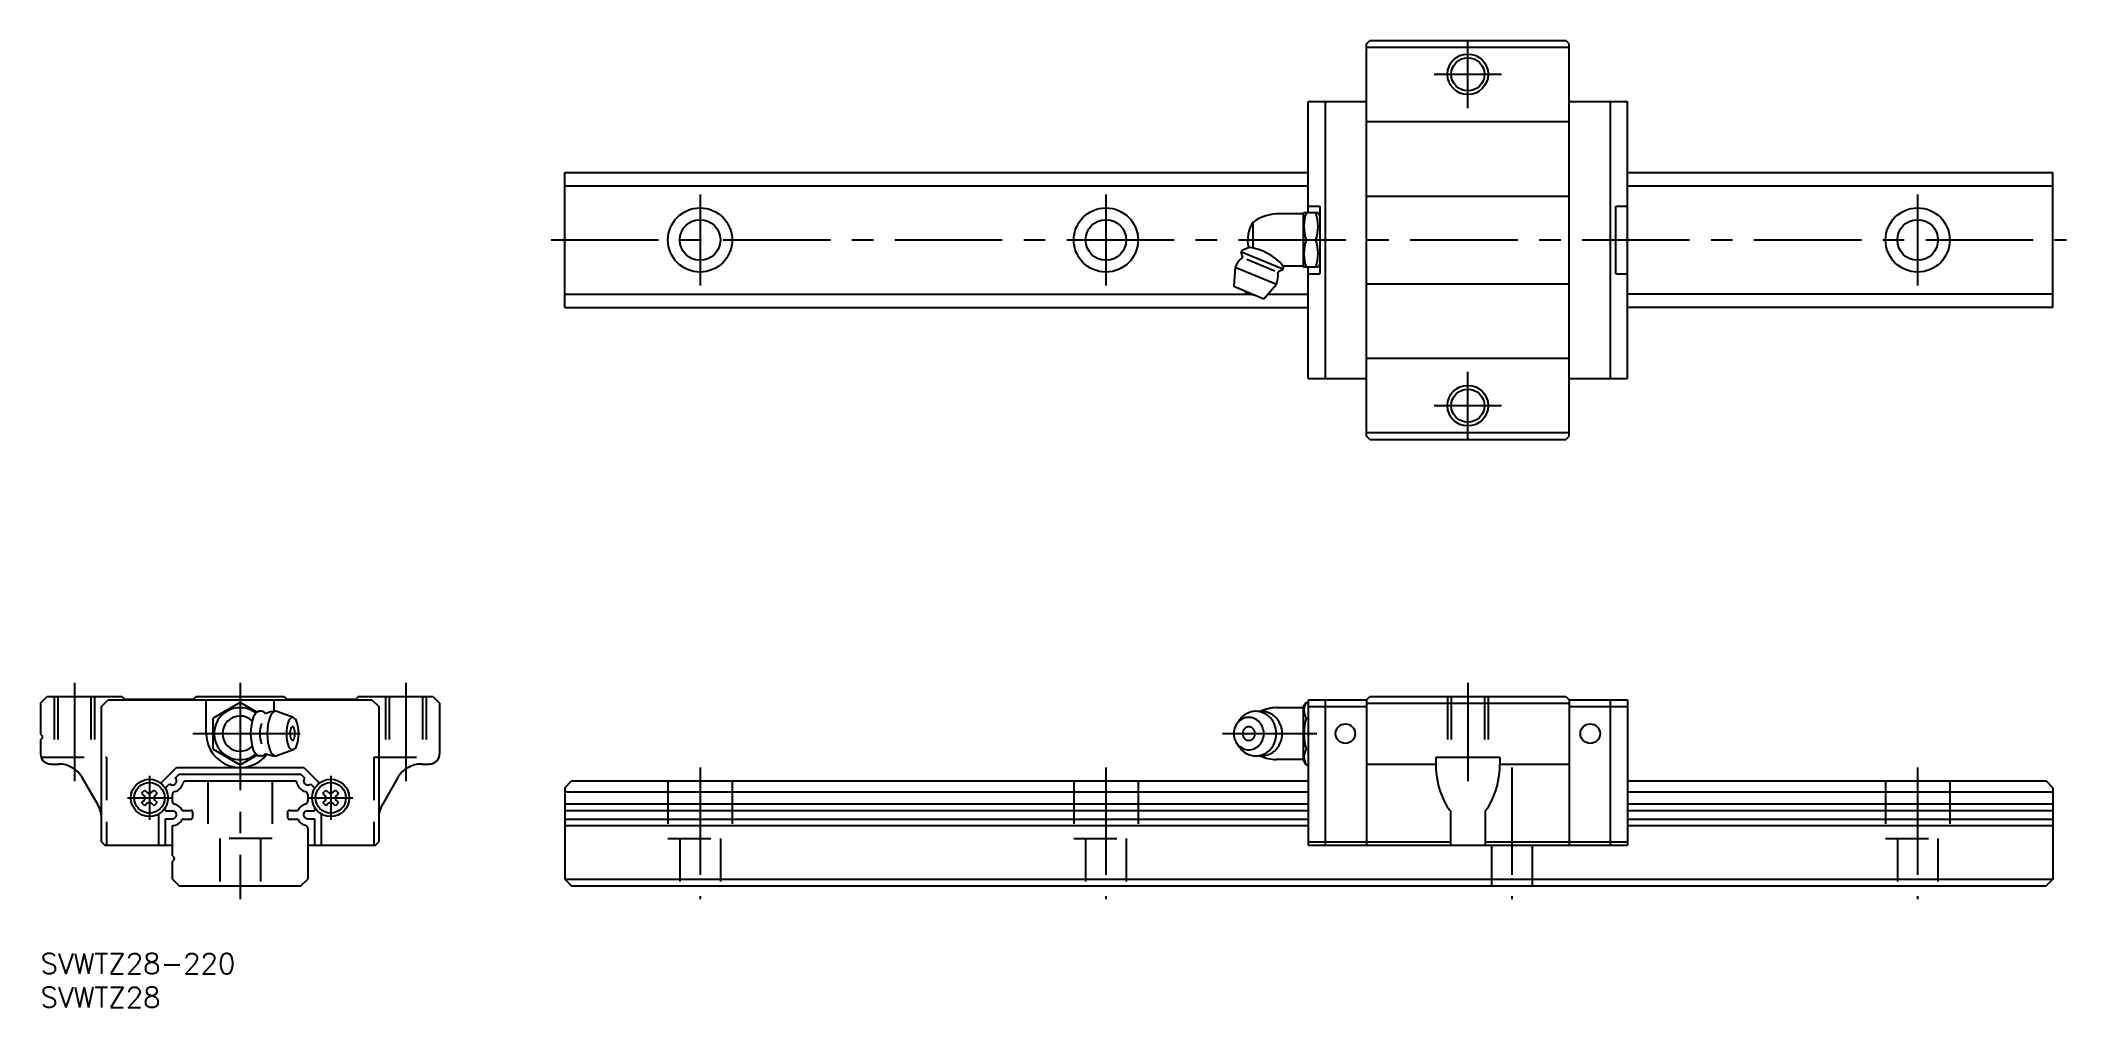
# Model space of a CAD drawing. Extents: x 0 to 299, y -8 to 135.
import ezdxf

# ---------------------------------------------------------------- set-up
doc = ezdxf.new("R2010")
doc.units = 0
doc.header["$LTSCALE"] = 0.5
doc.linetypes.add('CENTER', pattern=[50.8, 31.75, -6.35, 6.35, -6.35])
doc.linetypes.add('DASHED', pattern=[19.05, 12.7, -6.35])
for name, color, linetype in [('MSM_CENTER', 1, 'CENTER'), ('MSM_CONTINUOUS', 7, 'CONTINUOUS'), ('MSM_DASHED', 4, 'DASHED'), ('MSM_NARROW', 5, 'CONTINUOUS'), ('MSM_PART_NUMBER', 7, 'CONTINUOUS')]:
    doc.layers.add(name, color=color, linetype=linetype)
doc.styles.get("Standard").update_dxf_attribs({"font": 'txt.shx', "height": 3, "bigfont": 'bigfont.shx'})

# ---------------------------------------------------------------- blocks, each defined once
blk = doc.blocks.new('*U2')
at = {"layer": 'MSM_PART_NUMBER'}
blk.add_text('SVWTZ28-220', height=3, dxfattribs=at).set_placement((0, -3))
blk = doc.blocks.new('*U3')
at = {"layer": 'MSM_PART_NUMBER'}
blk.add_text('SVWTZ28', height=3, dxfattribs=at).set_placement((0, -8))

msp = doc.modelspace()

# ---------------------------------------------------------------- linework, layer by layer
at = {"layer": 'MSM_CENTER'}
for p, q in [((210.999912, 124.999988), (210.999912, 134.999988)), ((205.999912, 129.999988), (215.999912, 129.999988)), ((97.500031, 112.250003), (97.500031, 98.750003)), ((157.500031, 112.250003), (157.500031, 98.750003)), ((277.500031, 112.250003), (277.500031, 98.750003)), ((75.49997, 105.500003), (299.49997, 105.500003)), ((210.999912, 75.99998), (210.999912, 85.99998)), ((205.999912, 80.99998), (215.999912, 80.99998)), ((4.999993, 39.997665), (4.999993, 25.447678)), ((29.5, 40.000015), (29.5, 8.000015)), ((53.999993, 39.997665), (53.999993, 25.447678)), ((210.999912, 39.997653), (210.999912, 25.447681)), ((22.499984, 32.5), (39.680554, 32.5)), ((174.712504, 32.500018), (188.691654, 32.500018)), ((97.49997, 27.500003), (97.49997, 8.000003)), ((157.49997, 27.500003), (157.49997, 8.000003)), ((217.49997, 27.500003), (217.49997, 8.000003)), ((277.49997, 27.500003), (277.49997, 8.000003)), ((16.099991, 26.250015), (16.099991, 19.750015)), ((42.900009, 26.250015), (42.900009, 19.750015)), ((12.849991, 23.000015), (19.349991, 23.000015)), ((39.650009, 23.000015), (46.150009, 23.000015))]:
    msp.add_line(p, q, dxfattribs=at)
at = {"layer": 'MSM_CONTINUOUS'}
for p, q in [((195.999916, 134.499957), (196.499959, 135.000003)), ((196.499957, 135.000003), (225.499851, 135.000003)), ((225.999923, 134.499927), (225.499858, 134.999995)), ((195.999912, 133.999988), (225.999912, 133.999988)), ((195.999917, 76.499972), (195.999917, 134.499957)), ((225.999912, 76.500079), (225.999912, 134.499927)), ((187.399918, 126.000003), (195.999912, 126.000003)), ((187.399918, 109.499988), (187.399918, 126.000003)), ((189.899906, 126.000003), (189.899906, 85.000003)), ((225.999912, 126.000003), (234.599918, 126.000003)), ((232.099918, 85.000003), (232.099918, 126.000003)), ((234.599918, 85.000003), (234.599918, 126.000003)), ((195.999912, 122.999988), (225.999912, 122.999988)), ((77.49997, 115.500003), (187.399921, 115.500003)), ((77.49997, 95.500003), (77.49997, 115.500003)), ((234.599918, 115.500003), (297.49997, 115.500003)), ((297.49997, 95.500003), (297.49997, 115.500003)), ((77.49997, 113.500003), (187.399921, 113.500003)), ((195.999912, 111.999988), (225.999912, 111.999988)), ((234.599918, 113.500003), (297.399903, 113.500003)), ((179.231754, 108.099994), (179.231754, 104.31943)), ((186.674976, 109.349994), (182.674976, 109.349994)), ((186.674976, 109.349994), (186.674976, 101.649997)), ((186.761594, 109.499965), (186.674992, 109.349963)), ((188.854404, 109.499988), (186.761585, 109.499988)), ((187.399921, 110.500003), (189.099918, 110.500003)), ((188.854388, 109.499965), (189.099925, 109.074687)), ((189.099918, 110.500003), (189.099918, 100.500003)), ((232.899921, 100.500003), (232.899921, 110.500003)), ((232.899921, 110.500003), (234.599918, 110.500003)), ((187.108005, 105.500003), (188.507984, 105.500003)), ((177.46135, 103.572147), (177.672556, 103.062251)), ((177.614426, 103.941684), (177.461356, 103.572139)), ((177.537868, 103.756923), (183.635464, 101.231212)), ((178.736381, 104.406451), (177.614407, 103.941714)), ((178.322251, 102.674365), (182.468487, 100.956935)), ((183.52798, 101.860255), (183.712005, 101.41598)), ((189.09992, 101.925212), (188.854406, 101.499972)), ((176.601677, 101.496722), (176.399924, 98.657832)), ((176.601696, 101.496738), (182.699306, 98.971027)), ((180.834526, 96.820964), (182.699265, 98.971034)), ((183.558914, 101.046428), (183.049029, 100.835231)), ((183.712023, 101.41598), (183.558952, 101.046435)), ((186.674976, 101.649997), (183.712009, 101.649997)), ((186.674967, 101.649989), (186.761568, 101.499988)), ((188.854404, 101.500003), (186.761585, 101.500003)), ((187.399918, 85.000003), (187.399918, 101.500003)), ((187.399921, 100.500003), (189.099918, 100.500003)), ((195.999912, 98.999988), (225.999912, 98.999988)), ((232.899921, 100.500003), (234.599918, 100.500003)), ((77.49997, 97.500003), (178.80521, 97.500003)), ((176.399951, 98.657848), (180.834561, 96.820972)), ((181.423465, 97.500003), (187.399921, 97.500003)), ((297.399903, 97.500003), (234.599918, 97.500003)), ((77.49997, 95.500003), (187.399921, 95.500003)), ((297.49997, 95.500003), (234.599918, 95.500003)), ((195.999912, 87.999988), (225.999912, 87.999988)), ((187.399921, 85.000003), (195.999912, 85.000003)), ((225.999912, 85.000003), (234.599918, 85.000003)), ((225.999912, 77.000018), (195.999912, 77.000018)), ((196.499887, 76.000003), (195.999918, 76.499969)), ((196.499887, 76.000003), (225.499836, 76.000003)), ((225.499836, 76.000003), (225.999923, 76.500091)), ((0, 36.999954), (0, 32.424377)), ((0.000063, 37.000011), (1.000042, 37.999992)), ((1.000061, 38), (12.000046, 38)), ((9.000002, 36.500023), (10.000004, 37.500023)), ((9.000015, 16.5), (9.000015, 36.500015)), ((10, 37.500015), (49, 37.500015)), ((12.000038, 38), (12.400053, 37.599987)), ((12.40004, 37.600021), (22.600037, 37.600021)), ((23.000029, 38.000008), (22.600028, 37.600002)), ((23.000024, 38), (36.000024, 38)), ((24.5, 32.500015), (24.5, 37.500015)), ((29.500016, 37.118858), (25.5, 34.809448)), ((31.987478, 35.682701), (29.500007, 37.118839)), ((34.5, 37.500015), (34.5, 35.789246)), ((36.000026, 38), (36.400017, 37.60001)), ((36.400024, 37.600021), (46.600021, 37.600021)), ((47.000017, 37.999996), (46.600025, 37.600006)), ((47.000015, 38), (58.000015, 38)), ((48.999996, 37.5), (49.999998, 36.5)), ((50, 36.500015), (50, 16.5)), ((58.000031, 37.999992), (59.000011, 36.999992)), ((59, 37.000015), (59, 29.5)), ((182.67514, 36.350025), (186.675, 36.350025)), ((186.675, 36.350024), (186.675, 28.650027)), ((186.675002, 36.350022), (187.108016, 37.100023)), ((187.108008, 37.100025), (187.399918, 37.100025)), ((187.399918, 37.500003), (195.999903, 37.500003)), ((187.399918, 37.500003), (187.399918, 16.000003)), ((187.399918, 36.500003), (195.999903, 36.500003)), ((189.899897, 37.500003), (189.899897, 16.000003)), ((195.999903, 37.000003), (225.999912, 37.000003)), ((195.999917, 37.500008), (195.999917, 16.000003)), ((195.999918, 37.500009), (196.499906, 37.999996)), ((196.499903, 38.000003), (225.499912, 38.000003)), ((225.499874, 37.999982), (225.999919, 37.499922)), ((225.999912, 37.500003), (234.599918, 37.500003)), ((225.999912, 37.499924), (225.999912, 16.000003)), ((225.999912, 36.500003), (234.599918, 36.500003)), ((232.099918, 16.000003), (232.099918, 37.500003)), ((234.599918, 37.500003), (234.599918, 16.000003)), ((25.499987, 30.190598), (25.499987, 34.809418)), ((32.690668, 35.800003), (32.321115, 35.800003)), ((37.387779, 34.876968), (34.940468, 35.768417)), ((176.832914, 33.924745), (177.197029, 34.459012)), ((187.108018, 34.800022), (187.399918, 34.800022)), ((0, 31.575699), (0, 29.5)), ((0.000065, 32.424301), (0.212212, 32.212158)), ((0.000065, 31.575768), (0.2122, 31.787903)), ((25.499998, 30.19059), (29.500014, 27.88118)), ((37.387794, 30.123062), (34.938031, 29.230721)), ((177.197031, 30.541057), (176.832918, 31.075326)), ((177.19702, 30.541055), (177.212834, 30.518041)), ((187.108015, 30.200031), (187.399918, 30.200031)), ((1.500046, 28.000015), (2.690659, 28.000015)), ((17.767104, 25.187096), (20.080017, 27.500008)), ((20.080002, 27.5), (38.919998, 27.5)), ((29.500009, 27.881195), (31.98748, 29.317337)), ((32.690668, 29.200012), (32.321115, 29.200012)), ((38.919983, 27.499985), (41.232896, 25.187073)), ((56.309418, 28.000015), (57.500015, 28.000015)), ((186.675, 28.650027), (182.67514, 28.650027)), ((187.108007, 27.900027), (186.674993, 28.650029)), ((187.107998, 27.900043), (187.399918, 27.900043)), ((195.999918, 28.000003), (206.249912, 28.000003)), ((206.249912, 29.000003), (215.749912, 29.000003)), ((206.249912, 29.000003), (206.249912, 28.000003)), ((215.749912, 29.000003), (215.749912, 28.000003)), ((215.749912, 28.000003), (225.999912, 28.000003)), ((8.464153, 22.000015), (6.154757, 26)), ((14.937228, 23.685387), (15.414668, 24.162827)), ((15.414663, 24.162819), (15.781812, 23.79567)), ((16.41823, 23.795677), (16.785378, 24.162827)), ((16.785352, 24.162819), (17.262802, 23.685364)), ((18.5, 24.342575), (18.5, 24.505783)), ((18.500019, 24.505798), (19.072871, 25.078644)), ((19.921376, 25.927155), (20.49424, 26.500015)), ((20.494217, 26.5), (38.505783, 26.5)), ((21.5, 25.5), (37.5, 25.5)), ((38.505772, 26.499985), (39.078624, 25.927132)), ((39.927129, 25.078629), (40.499991, 24.50576)), ((40.5, 24.505783), (40.5, 24.342575)), ((41.737208, 23.685379), (42.214659, 24.162827)), ((42.214643, 24.162804), (42.581792, 23.795662)), ((43.218221, 23.795677), (43.585369, 24.162827)), ((43.585342, 24.162819), (44.062793, 23.685371)), ((52.845325, 26.000023), (50.535931, 22.000031)), ((77.49997, 24.499988), (77.49997, 11.000003)), ((77.500008, 24.499982), (78.500008, 25.499983)), ((78.499985, 25.500003), (187.399918, 25.500003)), ((234.599918, 25.500003), (296.499912, 25.500003)), ((297.499932, 24.499982), (296.499932, 25.499983)), ((297.49997, 24.499988), (297.49997, 11.000003)), ((15.414653, 21.837219), (14.937202, 22.314667)), ((14.937213, 23.685364), (15.304361, 23.318214)), ((15.304377, 22.681831), (14.937228, 22.314682)), ((15.781827, 22.204376), (15.414679, 21.837227)), ((16.785363, 21.837219), (16.418215, 22.204369)), ((17.262817, 22.314682), (16.785378, 21.837242)), ((17.262814, 22.314667), (16.895665, 22.681816)), ((16.89568, 23.31823), (17.262828, 23.685379)), ((18.5, 21.100006), (18.5, 21.657455)), ((18.5, 21.100006), (19.5, 21.100006)), ((19.5, 22.500015), (19.5, 23.5)), ((20.962021, 21.150009), (22.199997, 21.150009)), ((36.800003, 21.150009), (38.037979, 21.150009)), ((39.5, 23.5), (39.5, 22.500015)), ((39.5, 21.100006), (40.5, 21.100006)), ((40.5, 21.657455), (40.5, 21.100006)), ((42.214643, 21.837219), (41.737193, 22.314667)), ((41.737205, 23.685371), (42.104352, 23.318222)), ((42.104367, 22.681824), (41.737219, 22.314682)), ((42.581807, 22.204384), (42.214659, 21.837242)), ((43.585354, 21.837219), (43.218195, 22.204376)), ((44.062808, 22.314674), (43.585358, 21.837227)), ((44.062793, 22.314659), (43.695634, 22.681816)), ((43.69566, 23.318237), (44.062808, 23.685387)), ((77.49997, 23.899997), (187.399918, 23.899997)), ((77.49997, 22.099994), (187.399918, 22.099994)), ((77.49997, 21.149997), (187.399918, 21.149997)), ((208.438175, 21.071811), (208.438175, 16.000003)), ((213.561649, 21.071796), (213.561649, 16.000003)), ((234.599918, 23.899997), (297.49997, 23.899997)), ((234.599918, 22.099994), (297.49997, 22.099994)), ((234.599918, 21.149997), (297.49997, 21.149997)), ((17.5, 16.000015), (17.5, 20.633057)), ((18.5, 16.000015), (18.5, 19.900009)), ((18.5, 19.900009), (19.5, 19.900009)), ((19.5, 14.424271), (19.5, 18.900009)), ((20.962021, 19.850006), (22.199997, 19.850006)), ((22.5, 20.150009), (22.5, 20.850006)), ((36.5, 20.850006), (36.5, 20.150009)), ((36.800003, 19.850006), (38.037979, 19.850006)), ((39.5, 19.900009), (40.5, 19.900009)), ((39.5, 18.5), (39.5, 11)), ((40.5, 19.900009), (40.5, 16.000015)), ((41.5, 20.633057), (41.5, 16.000015)), ((77.49997, 19.849994), (187.399918, 19.849994)), ((77.49997, 18.899997), (187.399918, 18.899997)), ((234.599918, 19.849994), (297.49997, 19.849994)), ((234.599918, 18.899997), (297.49997, 18.899997)), ((9.000021, 16.500008), (9.500038, 16)), ((9.500046, 16), (19.5, 16)), ((39.5, 16), (49.499969, 16)), ((49.499983, 16), (49.99999, 16.5)), ((187.399918, 16.500003), (195.999903, 16.500003)), ((187.399918, 16.000003), (234.599918, 16.000003)), ((195.999917, 16.499988), (208.438175, 16.499988)), ((213.561649, 16.499988), (225.999912, 16.499988)), ((225.999912, 16.500003), (234.599918, 16.500003)), ((19.5, 11), (19.5, 13.575729)), ((19.50001, 14.424309), (19.712145, 14.212173)), ((19.50001, 13.575768), (19.712145, 13.787903)), ((19.499993, 11.000023), (20.499995, 10.000023)), ((20.5, 10), (38.5, 10)), ((38.500016, 10.000031), (39.500017, 11.000031)), ((77.499996, 11.000003), (297.49997, 11.000003)), ((77.5, 10.999999), (78.5, 10)), ((78.499985, 10.000003), (296.499943, 10.000003)), ((297.49994, 10.999999), (296.49994, 10))]:
    msp.add_line(p, q, dxfattribs=at)
for centre, radius in [((210.999912, 129.999988), 2.4585), ((97.500031, 105.500003), 4.75), ((97.500031, 105.500003), 3), ((157.500031, 105.500003), 4.75), ((157.500031, 105.500003), 3), ((277.500031, 105.500003), 4.75), ((277.500031, 105.500003), 3), ((210.999912, 80.99998), 2.4585), ((192.899912, 32.499988), 1.449998), ((229.099933, 32.499988), 1.449998), ((16.099991, 23), 2.749999), ((16.099991, 23), 2.249999), ((42.899994, 23), 2.749999), ((42.899994, 23), 2.249999)]:
    msp.add_circle(centre, radius, dxfattribs=at)
for centre, radius, start, end in [((183.147113, 105.499988), 4.699998, 146.413773, 193.178802), ((182.903095, 103.354343), 5.999997, 92.178871, 127.726135), ((192.708087, 107.499988), 5.946512, 160.346466, 199.653458), ((182.907886, 107.500003), 5.946529, 340.346527, 19.653477), ((192.708087, 103.500003), 5.946512, 160.346466, 199.653458), ((182.907886, 103.500003), 5.946529, 340.346527, 19.653477), ((179.65047, 100.23389), 3.300001, 128.16394, 157.499847), ((177.487781, 102.985736), 0.200001, 308.164124, 22.500431), ((177.600681, 96.487491), 7.999998, 40.189182, 83.034012), ((179.65047, 100.23389), 3.299999, 337.5, 6.835998), ((183.125583, 100.650485), 0.2, 112.499573, 186.835464), ((179.780475, 100.547763), 3.200001, 229.28981, 265.709991), ((29.499984, 32.5), 3.849998, 52.507736, 307.492126), ((182.903138, 30.354359), 6, 92.177719, 114.893784), ((188.843604, 35.95003), 2.082014, 146.471832, 213.52861), ((29.499984, 32.5), 2.599998, 46.621258, 313.378754), ((38.365946, 32.499977), 7.307828, 159.761902, 200.237976), ((32.823622, 34.553268), 1.397422, 121.100197, 160.14386), ((32.32112, 35.295181), 0.504785, 90.903221, 115.752029), ((37.736889, 32.499985), 5.306903, 163.626266, 196.372803), ((32.69067, 35.295181), 0.504785, 64.247993, 90.902847), ((32.188167, 34.553268), 1.397422, 39.427906, 58.89978), ((34.766096, 32.499985), 3.300003, 89.999985, 117.054504), ((40.810923, 32.499977), 7.307827, 159.761902, 200.237976), ((35.2686, 34.553268), 1.397422, 121.100197, 160.14386), ((34.766098, 35.295181), 0.504788, 68.68808, 115.751984), ((41.647476, 32.499985), 5.306899, 159.730606, 200.269379), ((37.625256, 33.99247), 1.016732, 121.051285, 160.103973), ((39.093792, 32.499985), 2.215717, 159.773712, 200.226273), ((37.41297, 33.122314), 0.423398, 121.11824, 160.158691), ((37.260576, 34.531754), 0.368218, 64.286964, 115.712906), ((37.260575, 33.347183), 0.152796, 64.233658, 115.766342), ((37.108181, 33.122314), 0.423395, 19.841335, 58.881702), ((36.895895, 33.99247), 1.016732, 19.896015, 58.948624), ((35.427357, 32.499985), 2.215717, 339.773712, 20.22628), ((32.873672, 32.499985), 5.306899, 339.730621, 20.269382), ((178.929713, 32.500018), 2.52979, 133.386032, 226.613922), ((178.643209, 32.756236), 2.147025, 101.036324, 132.526276), ((180.080137, 32.500018), 3.478461, 133.386017, 145.806702), ((179.686193, 32.85232), 2.952157, 101.036293, 132.526291), ((178.747434, 32.500018), 1.054077, 133.386078, 226.613846), ((178.628055, 32.606778), 0.894588, 101.036263, 132.526337), ((178.617232, 32.848818), 2.051197, 79.180756, 100.819183), ((178.617232, 32.645353), 0.854661, 79.180717, 100.819145), ((178.606409, 32.606778), 0.894588, 47.473576, 78.963608), ((178.591255, 32.756236), 2.147026, 47.473656, 78.963623), ((179.650477, 32.979616), 2.820397, 79.180763, 100.819176), ((178.487029, 32.500018), 1.054077, 313.386078, 46.613846), ((178.304751, 32.500018), 2.52979, 313.386017, 46.613914), ((180.510146, 32.979616), 2.820397, 79.180763, 98.765778), ((179.614761, 32.85232), 2.952156, 47.473652, 78.963654), ((180.47443, 32.85232), 2.952156, 47.473652, 78.963654), ((179.220817, 32.500018), 3.478461, 313.386017, 46.613934), ((180.080486, 32.500018), 3.478461, 313.386017, 46.613934), ((194.569956, 32.500033), 7.808372, 162.869141, 197.130844), ((0.000061, 32), 0.300002, 314.999481, 45.000515), ((29.5, 32.5), 4.999999, 181.217422, 322.61261), ((32.823619, 30.446701), 1.397422, 199.856125, 238.89975), ((35.268597, 30.446701), 1.397422, 199.856125, 238.89975), ((37.625254, 31.0075), 1.016732, 199.896011, 238.948624), ((37.412968, 31.877655), 0.423395, 199.841309, 238.881699), ((37.260573, 30.468216), 0.368218, 244.286957, 295.712891), ((37.260573, 31.652786), 0.152796, 244.233658, 295.766327), ((37.108179, 31.877655), 0.423398, 301.118256, 340.158691), ((36.895893, 31.0075), 1.016732, 301.0513, 340.103973), ((178.643209, 32.243801), 2.147025, 227.473663, 258.963623), ((180.080137, 32.500018), 3.47846, 214.653, 226.613937), ((179.686193, 32.147716), 2.952156, 227.473663, 258.963654), ((178.628055, 32.393258), 0.894588, 227.473572, 258.963623), ((178.617232, 32.151219), 2.051197, 259.180756, 280.819183), ((178.617232, 32.354683), 0.854661, 259.180725, 280.819153), ((178.606409, 32.393258), 0.894588, 281.036255, 312.526337), ((178.591255, 32.243801), 2.147025, 281.036316, 312.526276), ((179.61476, 32.147716), 2.952156, 281.036285, 312.526306), ((180.474429, 32.147716), 2.952156, 281.036285, 312.526306), ((188.843604, 29.050021), 2.082014, 146.471329, 213.527618), ((1.500046, 29.5), 1.5, 180, 270), ((2.690659, 24), 3.999998, 29.999891, 89.999756), ((32.321116, 29.704788), 0.504785, 244.24794, 270.393188), ((32.690672, 29.704788), 0.504788, 270.392853, 295.752045), ((32.188169, 30.446701), 1.397423, 301.10025, 320.570038), ((34.766096, 32.499985), 3.300001, 242.945496, 269.999969), ((34.766094, 29.704788), 0.504785, 244.247925, 289.935089), ((56.309418, 24), 4, 89.999969, 149.999985), ((57.5, 29.5), 1.5, 270, 0), ((179.650477, 32.02042), 2.820398, 259.180756, 280.819183), ((180.510146, 32.02042), 2.820398, 261.237854, 280.819183), ((182.903139, 34.645679), 6, 245.106216, 267.822266), ((218.803167, 27.999982), 12.553236, 179.999939, 210.136093), ((203.196691, 27.999994), 12.553237, 329.863831, 359.999969), ((19.5, 25.5), 0.600002, 224.609497, 45.39069), ((19.5, 25.5), 1.599997, 282.680176, 347.319885), ((21.5, 25.050003), 0.449997, 90.000122, 167.319962), ((37.5, 25.050003), 0.45, 12.680031, 89.999878), ((39.5, 25.5), 1.599999, 192.680099, 257.319855), ((39.5, 25.5), 0.6, 134.609314, 315.390503), ((5.000046, 20), 4, 0, 30.000013), ((14.986145, 23), 0.450001, 314.999908, 45.000088), ((16.099991, 21.886169), 0.450001, 45.000088, 134.999832), ((16.099991, 24.113861), 0.45, 225.000168, 314.999908), ((17.213837, 23), 0.450001, 134.999908, 225.000092), ((19.949982, 23.5), 0.450001, 102.680122, 180), ((19.949982, 22.5), 0.45, 179.999023, 257.319641), ((19.5, 20.5), 0.599998, 270.000092, 90), ((19.5, 20.5), 1.599998, 23.969576, 77.319847), ((22.199982, 20.850006), 0.3, 0, 90), ((36.800003, 20.850006), 0.300003, 90, 180), ((39.5, 20.5), 1.599997, 102.680115, 156.030426), ((39.5, 20.5), 0.599998, 90, 269.999908), ((39.050003, 23.5), 0.45, 0, 77.319878), ((39.050003, 22.5), 0.450001, 282.680359, 0.000971), ((41.786163, 23), 0.450001, 314.999908, 45.000088), ((42.899994, 21.886169), 0.450001, 45.000088, 134.999832), ((42.899994, 24.113861), 0.45, 225.000168, 314.999908), ((44.013855, 23), 0.450001, 134.999908, 225.000092), ((54.000015, 20.000015), 3.999999, 149.999985, 180), ((211.648605, 24.001579), 4.360359, 211.897507, 222.38382), ((210.351247, 24.00158), 4.36036, 317.615936, 328.102417), ((19.5, 20.5), 1.599998, 270.000061, 336.030731), ((22.199982, 20.150009), 0.300003, 270, 0), ((36.800003, 20.150009), 0.3, 180, 270), ((39.5, 20.5), 1.599999, 203.969254, 257.319855), ((39.050003, 18.5), 0.45, 0, 77.319878), ((19.5, 14), 0.300003, 314.999603, 45.000385)]:
    msp.add_arc(centre, radius, start, end, dxfattribs=at)
at = {"layer": 'MSM_DASHED'}
for p, q in [((1.999993, 38), (1.999993, 29)), ((2.541493, 38), (2.541493, 29)), ((7.458493, 38), (7.458493, 29)), ((7.999993, 38), (7.999993, 29)), ((50.999993, 38), (50.999993, 29)), ((51.541493, 38), (51.541493, 29)), ((56.458493, 38), (56.458493, 29)), ((56.999993, 38), (56.999993, 29)), ((207.999912, 38.000003), (207.999912, 29.000003)), ((208.541412, 38.000003), (208.541412, 29.000003)), ((213.458412, 38.000003), (213.458412, 29.000003)), ((213.999912, 38.000003), (213.999912, 29.000003)), ((0.085839, 29.000015), (9.750039, 29.000015)), ((9.750039, 29.000015), (9.750039, 16.000015)), ((49.250008, 29.000015), (49.250008, 16.000015)), ((49.250008, 29.000015), (58.914208, 29.000015)), ((24.75, 25.500003), (24.75, 17.000003)), ((34.25, 25.500003), (34.25, 17.000003)), ((92.74997, 25.500003), (92.74997, 17.000003)), ((102.24997, 25.500003), (102.24997, 17.000003)), ((152.74997, 25.500003), (152.74997, 17.000003)), ((162.24997, 25.500003), (162.24997, 17.000003)), ((272.74997, 25.500003), (272.74997, 17.000003)), ((282.24997, 25.500003), (282.24997, 17.000003)), ((34.25, 17.000003), (24.75, 17.000003)), ((26.5, 17.000003), (26.5, 10)), ((32.5, 17.000003), (32.5, 10)), ((92.74997, 17.000003), (102.24997, 17.000003)), ((94.49997, 17.000003), (94.49997, 10.000003)), ((100.49997, 17.000003), (100.49997, 10.000003)), ((152.74997, 17.000003), (162.24997, 17.000003)), ((154.49997, 17.000003), (154.49997, 10.000003)), ((160.49997, 17.000003), (160.49997, 10.000003)), ((214.49997, 16.000003), (214.49997, 10.000003)), ((220.49997, 16.000003), (220.49997, 10.000003)), ((272.74997, 17.000003), (282.24997, 17.000003)), ((274.49997, 17.000003), (274.49997, 10.000003)), ((280.49997, 17.000003), (280.49997, 10.000003))]:
    msp.add_line(p, q, dxfattribs=at)
at = {"layer": 'MSM_NARROW'}
for centre in [(210.999912, 129.999988), (210.999912, 80.99998)]:
    msp.add_circle(centre, 3, dxfattribs=at)

# ---------------------------------------------------------------- block references
at = {"layer": 'MSM_CONTINUOUS'}
for name in ['*U2', '*U3']:
    msp.add_blockref(name, (0, 0), dxfattribs=at)

doc.saveas('drawing.dxf')
